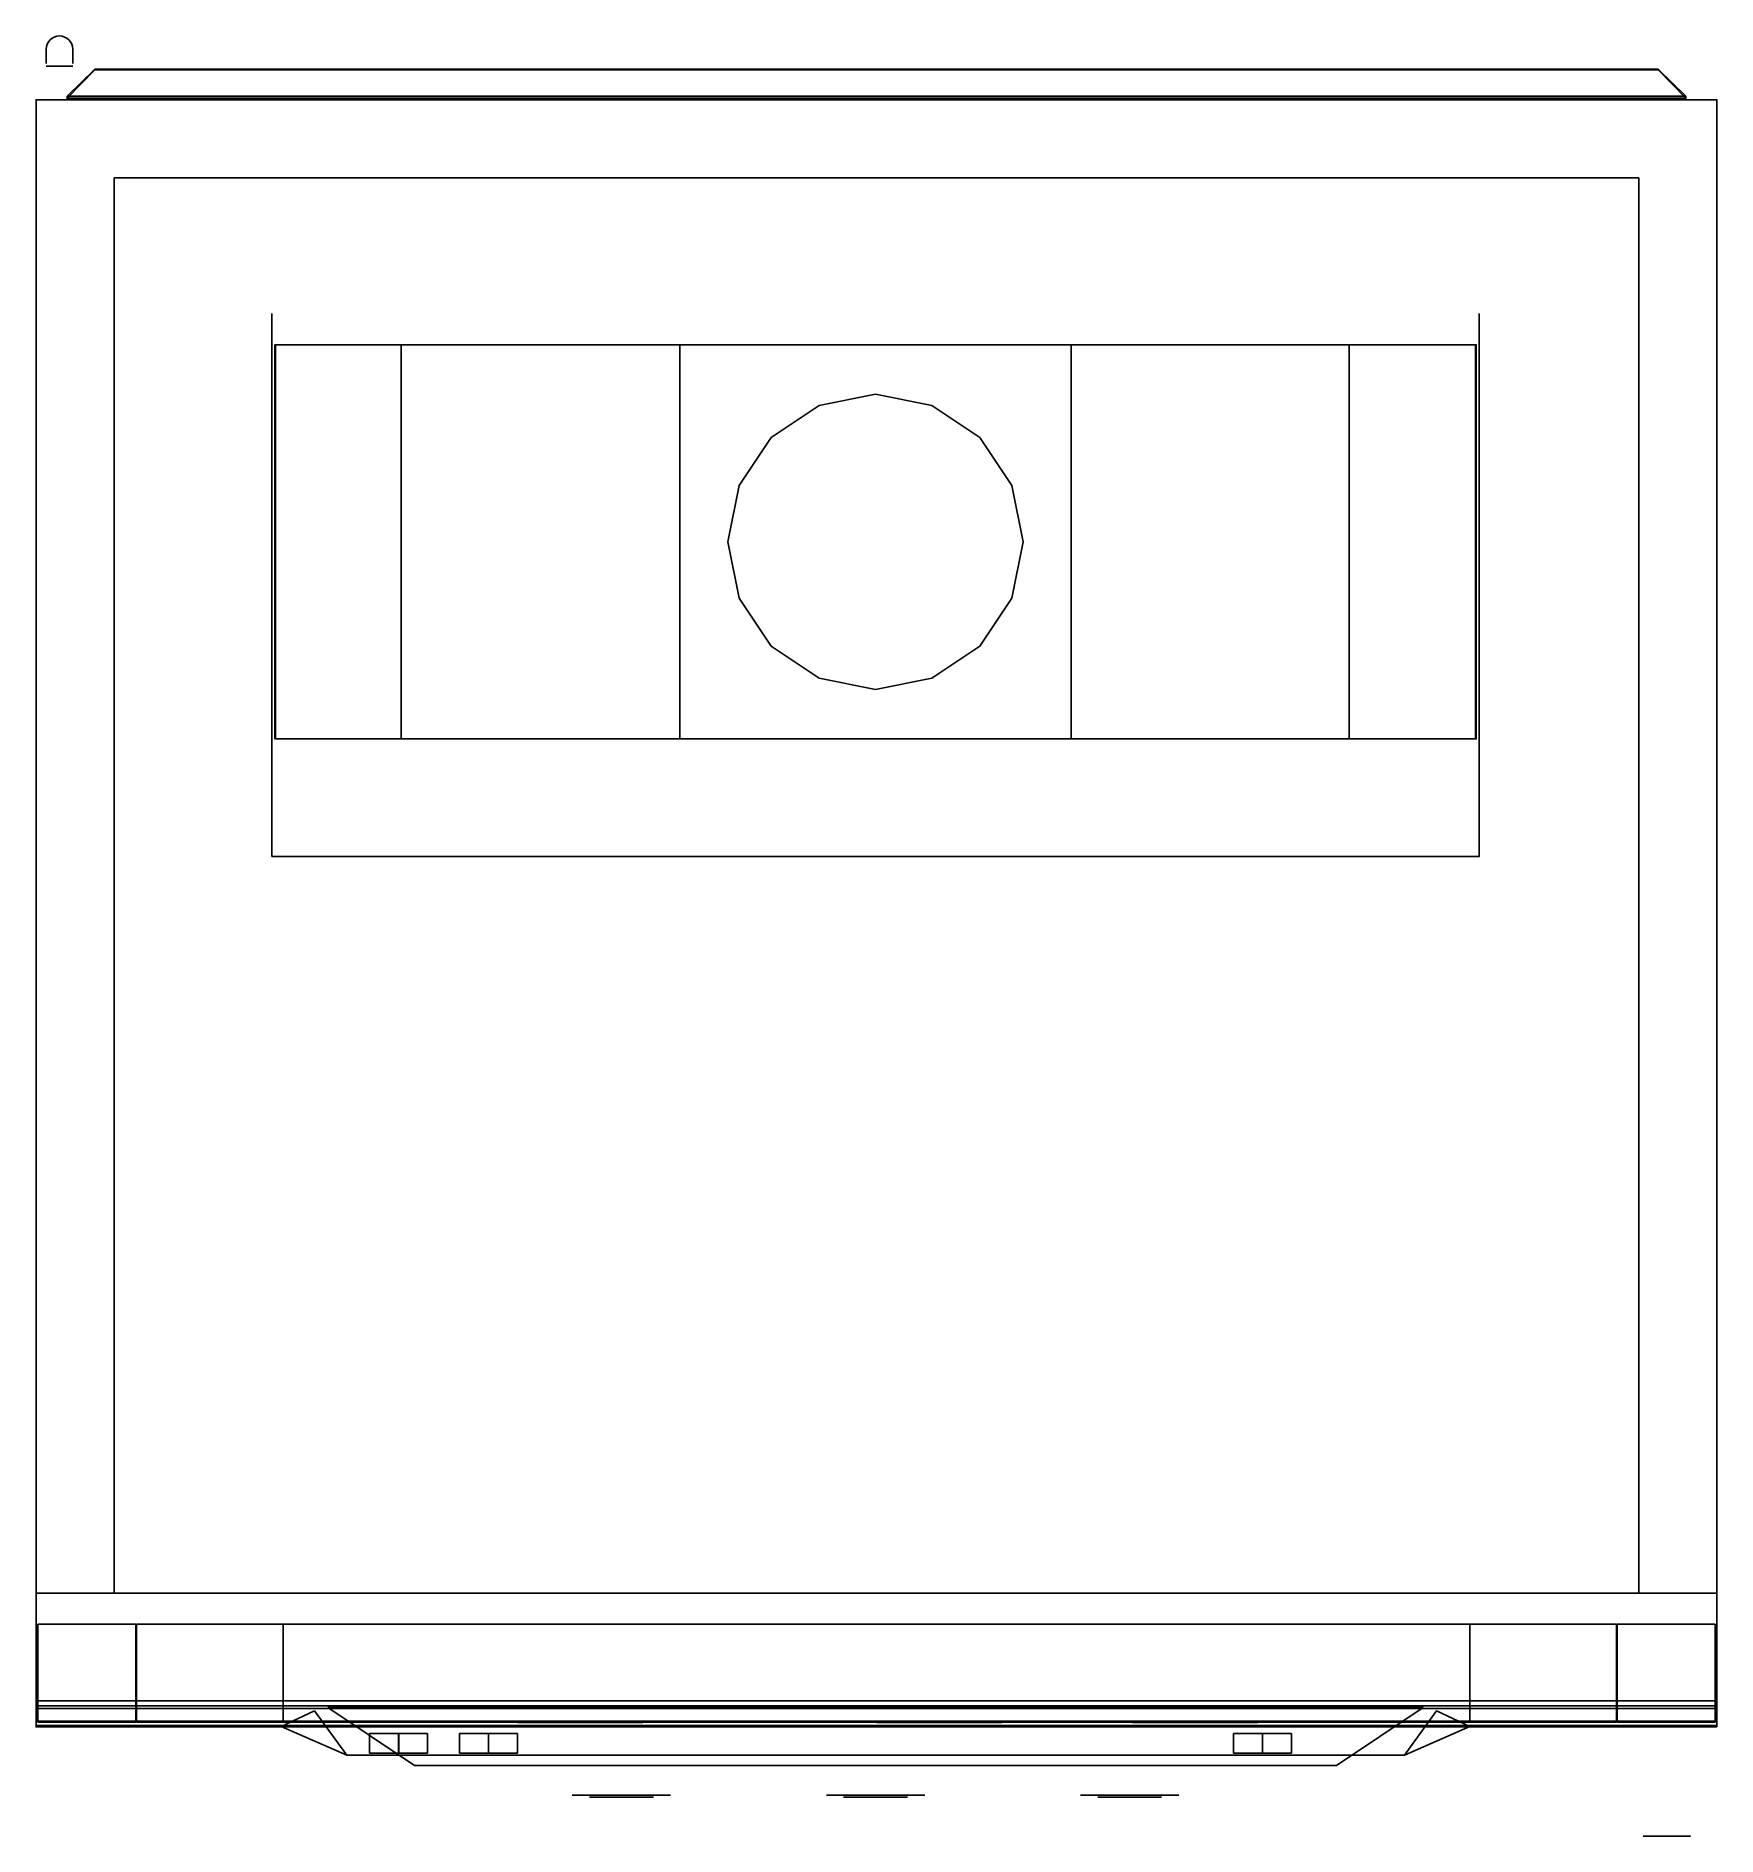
# Model space of a CAD drawing. Header units: millimetres. Extents: x 0 to 860, y -940 to -19.
import ezdxf

# ---------------------------------------------------------------- set-up
doc = ezdxf.new("R2010")
doc.units = ezdxf.units.MM
for name, color, linetype in [('200-EquipBlack-3d', 250, 'Continuous'), ('200-EquipGlass-3D', 140, 'Continuous'), ('200-EquipSteel-3d', 9, 'Continuous'), ('200-EquipWhite-3d', 7, 'Continuous')]:
    doc.layers.add(name, color=color, linetype=linetype)

# ---------------------------------------------------------------- blocks, each defined once
blk = doc.blocks.new('UNOX-XBC-HANDLE')
at = {"layer": '200-EquipWhite-3d'}
blk.add_3dface([(-11.7, -58.3, -163.91), (12.3, -58.3, -163.91), (12.3, -58.3, -5.91), (-11.7, -58.3, -5.91)], dxfattribs=at)

msp = doc.modelspace()

# ---------------------------------------------------------------- linework, layer by layer
for p, q in [((5.2, -26.2), (5.2, -33.53)), ((18.8, -26.2), (18.8, -33.53)), ((5.2, -34.85), (18.8, -34.85))]:
    msp.add_line(p, q)
msp.add_arc((12, -26.2), 6.8, 0, 180)
at = {"layer": '200-EquipBlack-3d'}
for points in [[(860, -871.07, 99.38), (0, -871.07, 99.38), (0, -816.05, 98.9), (860, -816.05, 98.9)], [(860, -816.05, 98.9), (0, -816.05, 98.9), (0, -816.05, 178.9), (860, -816.05, 178.9)], [(860, -816.05, 178.9), (0, -816.05, 178.9), (0, -881.54, 178.33), (860, -881.54, 178.33)], [(149.35, -874.63, 100.03), (193.72, -904.15, 102.25), (665.36, -904.16, 102.23), (709.65, -874.63, 100.03)], [(860, -884.49, 174.93), (0, -884.49, 174.93), (0, -875, 102.86), (860, -875, 102.86)], [(142.5, -876.33, 112.9), (158.97, -899.02, 121.39), (125.5, -884.36, 176.11)], [(700.09, -899.02, 121.38), (733.5, -884.36, 176.11), (716.5, -876.33, 112.9)], [(125.5, -884.36, 176.11), (158.97, -899.02, 121.39), (700.09, -899.02, 121.38), (733.5, -884.36, 176.11)]]:
    msp.add_3dface(points, dxfattribs=at)
for points, invisible_edges in [([(0, -816.05, 178.9), (0, -816.05, 98.9), (0, -871.07, 99.38), (0, -881.54, 178.33)], 4), ([(860, -816.05, 178.9), (860, -816.05, 98.9), (860, -871.07, 99.38), (860, -881.54, 178.33)], 4), ([(860, -872.01, 99.5), (0, -872.01, 99.5), (0, -871.07, 99.38), (860, -871.07, 99.38)], 1), ([(0, -881.54, 178.33), (0, -871.07, 99.38), (0, -872.01, 99.5), (0, -882.38, 178.2)], 5), ([(860, -872.9, 99.84), (0, -872.9, 99.84), (0, -872.01, 99.5), (860, -872.01, 99.5)], 5), ([(0, -882.38, 178.2), (0, -872.01, 99.5), (0, -872.9, 99.84), (0, -883.14, 177.85)], 5), ([(860, -873.69, 100.38), (0, -873.69, 100.38), (0, -872.9, 99.84), (860, -872.9, 99.84)], 4), ([(0, -883.14, 177.85), (0, -872.9, 99.84), (0, -873.69, 100.38), (0, -883.78, 177.29)], 5), ([(860, -874.32, 101.09), (0, -874.32, 101.09), (0, -873.69, 100.38), (860, -873.69, 100.38)], 1), ([(0, -883.78, 177.29), (0, -873.69, 100.38), (0, -874.32, 101.09), (0, -884.24, 176.58)], 5), ([(860, -874.77, 101.94), (0, -874.77, 101.94), (0, -874.32, 101.09), (860, -874.32, 101.09)], 5), ([(0, -884.24, 176.58), (0, -874.32, 101.09), (0, -874.77, 101.94), (0, -884.48, 175.78)], 5), ([(860, -875, 102.86), (0, -875, 102.86), (0, -874.77, 101.94), (860, -874.77, 101.94)], 4), ([(0, -884.48, 175.78), (0, -874.77, 101.94), (0, -875, 102.86), (0, -884.49, 174.93)], 1), ([(860, -881.54, 178.33), (860, -871.07, 99.38), (860, -872.01, 99.5), (860, -882.38, 178.2)], 5), ([(860, -882.38, 178.2), (860, -872.01, 99.5), (860, -872.9, 99.84), (860, -883.14, 177.85)], 5), ([(860, -883.14, 177.85), (860, -872.9, 99.84), (860, -873.69, 100.38), (860, -883.78, 177.29)], 5), ([(860, -883.78, 177.29), (860, -873.69, 100.38), (860, -874.32, 101.09), (860, -884.24, 176.58)], 5), ([(860, -884.24, 176.58), (860, -874.32, 101.09), (860, -874.77, 101.94), (860, -884.48, 175.78)], 5), ([(860, -884.48, 175.78), (860, -874.77, 101.94), (860, -875, 102.86), (860, -884.49, 174.93)], 1), ([(860, -881.54, 178.33), (0, -881.54, 178.33), (0, -882.38, 178.2), (860, -882.38, 178.2)], 4), ([(860, -882.38, 178.2), (0, -882.38, 178.2), (0, -883.14, 177.85), (860, -883.14, 177.85)], 5), ([(860, -883.14, 177.85), (0, -883.14, 177.85), (0, -883.78, 177.29), (860, -883.78, 177.29)], 1), ([(860, -883.78, 177.29), (0, -883.78, 177.29), (0, -884.24, 176.58), (860, -884.24, 176.58)], 4), ([(126.5, -882, 1118.9), (733.5, -882, 1118.9), (808.5, -882, 1222.9), (51.5, -882, 1222.9)], 10), ([(51.5, -882, 1222.9), (126.5, -882, 1118.9), (126.5, -882, 292.9), (51.5, -882, 185.16)], 5), ([(51.5, -882, 185.16), (126.5, -882, 292.9), (733.5, -882, 292.9), (808.5, -882, 185.16)], 5), ([(733.5, -882, 292.9), (808.5, -882, 185.16), (808.5, -882, 1222.9), (733.5, -882, 1118.9)], 5), ([(860, -884.24, 176.58), (0, -884.24, 176.58), (0, -884.48, 175.78), (860, -884.48, 175.78)], 5), ([(860, -884.48, 175.78), (0, -884.48, 175.78), (0, -884.49, 174.93), (860, -884.49, 174.93)], 1), ([(276.26, -919.37, 149.04), (284.41, -920.38, 145.67), (283.17, -920.38, 139.42), (274.35, -919.37, 139.42)], 5), ([(274.35, -919.37, 139.42), (283.17, -920.38, 139.42), (284.41, -920.38, 133.17), (276.26, -919.37, 129.79)], 5), ([(281.72, -919.37, 157.2), (287.95, -920.38, 150.97), (284.41, -920.38, 145.67), (276.26, -919.37, 149.04)], 5), ([(276.26, -919.37, 129.79), (284.41, -920.38, 133.17), (287.95, -920.38, 127.87), (281.72, -919.37, 121.63)], 5), ([(289.87, -919.37, 162.65), (293.25, -920.38, 154.51), (287.95, -920.38, 150.97), (281.72, -919.37, 157.2)], 5), ([(281.72, -919.37, 121.63), (287.95, -920.38, 127.87), (293.25, -920.38, 124.33), (289.87, -919.37, 116.18)], 5), ([(299.5, -919.37, 164.57), (299.5, -920.38, 155.75), (293.25, -920.38, 154.51), (289.87, -919.37, 162.65)], 5), ([(289.87, -919.37, 116.18), (293.25, -920.38, 124.33), (299.5, -920.38, 123.09), (299.5, -919.37, 114.27)], 5), ([(309.13, -919.37, 162.65), (305.75, -920.38, 154.51), (299.5, -920.38, 155.75), (299.5, -919.37, 164.57)], 5), ([(299.5, -919.37, 114.27), (299.5, -920.38, 123.09), (305.75, -920.38, 124.33), (309.13, -919.37, 116.18)], 5), ([(317.28, -919.37, 157.2), (311.05, -920.38, 150.97), (305.75, -920.38, 154.51), (309.13, -919.37, 162.65)], 5), ([(309.13, -919.37, 116.18), (305.75, -920.38, 124.33), (311.05, -920.38, 127.87), (317.28, -919.37, 121.63)], 5), ([(322.74, -919.37, 149.04), (314.59, -920.38, 145.67), (311.05, -920.38, 150.97), (317.28, -919.37, 157.2)], 5), ([(317.28, -919.37, 121.63), (311.05, -920.38, 127.87), (314.59, -920.38, 133.17), (322.74, -919.37, 129.79)], 5), ([(324.65, -919.37, 139.42), (315.83, -920.38, 139.42), (314.59, -920.38, 145.67), (322.74, -919.37, 149.04)], 5), ([(322.74, -919.37, 129.79), (314.59, -920.38, 133.17), (315.83, -920.38, 139.42), (324.65, -919.37, 139.42)], 5), ([(406.26, -919.37, 149.04), (414.41, -920.38, 145.67), (413.17, -920.38, 139.42), (404.35, -919.37, 139.42)], 5), ([(404.35, -919.37, 139.42), (413.17, -920.38, 139.42), (414.41, -920.38, 133.17), (406.26, -919.37, 129.79)], 5), ([(411.72, -919.37, 157.2), (417.95, -920.38, 150.97), (414.41, -920.38, 145.67), (406.26, -919.37, 149.04)], 5), ([(406.26, -919.37, 129.79), (414.41, -920.38, 133.17), (417.95, -920.38, 127.87), (411.72, -919.37, 121.63)], 5), ([(419.87, -919.37, 162.65), (423.25, -920.38, 154.51), (417.95, -920.38, 150.97), (411.72, -919.37, 157.2)], 5), ([(411.72, -919.37, 121.63), (417.95, -920.38, 127.87), (423.25, -920.38, 124.33), (419.87, -919.37, 116.18)], 5), ([(429.5, -919.37, 164.57), (429.5, -920.38, 155.75), (423.25, -920.38, 154.51), (419.87, -919.37, 162.65)], 5), ([(419.87, -919.37, 116.18), (423.25, -920.38, 124.33), (429.5, -920.38, 123.09), (429.5, -919.37, 114.27)], 5), ([(439.13, -919.37, 162.65), (435.75, -920.38, 154.51), (429.5, -920.38, 155.75), (429.5, -919.37, 164.57)], 5), ([(429.5, -919.37, 114.27), (429.5, -920.38, 123.09), (435.75, -920.38, 124.33), (439.13, -919.37, 116.18)], 5), ([(447.28, -919.37, 157.2), (441.05, -920.38, 150.97), (435.75, -920.38, 154.51), (439.13, -919.37, 162.65)], 5), ([(439.13, -919.37, 116.18), (435.75, -920.38, 124.33), (441.05, -920.38, 127.87), (447.28, -919.37, 121.63)], 5), ([(452.74, -919.37, 149.04), (444.59, -920.38, 145.67), (441.05, -920.38, 150.97), (447.28, -919.37, 157.2)], 5), ([(447.28, -919.37, 121.63), (441.05, -920.38, 127.87), (444.59, -920.38, 133.17), (452.74, -919.37, 129.79)], 5), ([(454.65, -919.37, 139.42), (445.83, -920.38, 139.42), (444.59, -920.38, 145.67), (452.74, -919.37, 149.04)], 5), ([(452.74, -919.37, 129.79), (444.59, -920.38, 133.17), (445.83, -920.38, 139.42), (454.65, -919.37, 139.42)], 5), ([(536.26, -919.37, 149.04), (544.41, -920.38, 145.67), (543.17, -920.38, 139.42), (534.35, -919.37, 139.42)], 5), ([(534.35, -919.37, 139.42), (543.17, -920.38, 139.42), (544.41, -920.38, 133.17), (536.26, -919.37, 129.79)], 5), ([(541.72, -919.37, 157.2), (547.95, -920.38, 150.97), (544.41, -920.38, 145.67), (536.26, -919.37, 149.04)], 5), ([(536.26, -919.37, 129.79), (544.41, -920.38, 133.17), (547.95, -920.38, 127.87), (541.72, -919.37, 121.63)], 5), ([(549.87, -919.37, 162.65), (553.25, -920.38, 154.51), (547.95, -920.38, 150.97), (541.72, -919.37, 157.2)], 5), ([(541.72, -919.37, 121.63), (547.95, -920.38, 127.87), (553.25, -920.38, 124.33), (549.87, -919.37, 116.18)], 5), ([(559.5, -919.37, 164.57), (559.5, -920.38, 155.75), (553.25, -920.38, 154.51), (549.87, -919.37, 162.65)], 5), ([(549.87, -919.37, 116.18), (553.25, -920.38, 124.33), (559.5, -920.38, 123.09), (559.5, -919.37, 114.27)], 5), ([(569.13, -919.37, 162.65), (565.75, -920.38, 154.51), (559.5, -920.38, 155.75), (559.5, -919.37, 164.57)], 5), ([(559.5, -919.37, 114.27), (559.5, -920.38, 123.09), (565.75, -920.38, 124.33), (569.13, -919.37, 116.18)], 5), ([(577.28, -919.37, 157.2), (571.05, -920.38, 150.97), (565.75, -920.38, 154.51), (569.13, -919.37, 162.65)], 5), ([(569.13, -919.37, 116.18), (565.75, -920.38, 124.33), (571.05, -920.38, 127.87), (577.28, -919.37, 121.63)], 5), ([(582.74, -919.37, 149.04), (574.59, -920.38, 145.67), (571.05, -920.38, 150.97), (577.28, -919.37, 157.2)], 5), ([(577.28, -919.37, 121.63), (571.05, -920.38, 127.87), (574.59, -920.38, 133.17), (582.74, -919.37, 129.79)], 5), ([(584.65, -919.37, 139.42), (575.83, -920.38, 139.42), (574.59, -920.38, 145.67), (582.74, -919.37, 149.04)], 5), ([(582.74, -919.37, 129.79), (574.59, -920.38, 133.17), (575.83, -920.38, 139.42), (584.65, -919.37, 139.42)], 5)]:
    msp.add_3dface(points, dxfattribs=dict(at, invisible_edges=invisible_edges))
at = {"layer": '200-EquipGlass-3D', "extrusion": (0, -1, 0)}
for p, q in [((246.58, -882.3, 964.05), (310.46, -882.3, 1031.93)), ((249.24, -882.3, 992.33), (281.18, -882.3, 1026.27)), ((274.65, -882.3, 968.41), (306.59, -882.3, 1002.36)), ((430.18, -882.3, 684.55), (494.06, -882.3, 752.43)), ((432.83, -882.3, 712.83), (464.77, -882.3, 746.77)), ((458.25, -882.3, 688.92), (490.19, -882.3, 722.86)), ((561.01, -882.3, 400.96), (624.9, -882.3, 468.84)), ((563.67, -882.3, 429.24), (595.61, -882.3, 463.18)), ((589.08, -882.3, 405.33), (621.03, -882.3, 439.27))]:
    msp.add_line(p, q, dxfattribs=at)
at = {"layer": '200-EquipGlass-3D'}
for points in [[(126.5, -832, 1118.9), (733.5, -832, 1118.9), (733.5, -832, 292.9), (126.5, -832, 292.9)], [(126.5, -882, 1118.9), (733.5, -882, 1118.9), (733.5, -882, 292.9), (126.5, -882, 292.9)]]:
    msp.add_3dface(points, dxfattribs=at)
at = {"layer": '200-EquipSteel-3d'}
for points in [[(15.86, -50.2, 1209.67), (30.1, -36.45, 1205.98), (829.9, -36.45, 1205.98), (844.14, -50.2, 1209.67)], [(30.1, -36.71, 1205.02), (15.86, -51.2, 1208.9), (844.14, -51.2, 1208.9), (829.9, -36.71, 1205.02)], [(30.1, -36.45, 1205.98), (30.1, -36.71, 1205.02), (829.9, -36.71, 1205.02), (829.9, -36.45, 1205.98)], [(0, -816, 101.4), (0, -52, 101.4), (860, -52, 101.4), (860, -816, 101.4)], [(0, -816, 1224.4), (860, -816, 1224.4), (860, -52, 1224.4), (0, -52, 1224.4)], [(0, -52, 101.4), (0, -52, 1224.4), (860, -52, 1224.4), (860, -52, 101.4)], [(0, -816, 101.4), (0, -816, 1224.4), (0, -52, 1224.4), (0, -52, 101.4)], [(15.86, -52, 1224.4), (15.86, -50.2, 1224.4), (844.14, -50.2, 1224.4), (844.14, -52, 1224.4)], [(15.86, -50.2, 1224.4), (15.86, -50.2, 1209.67), (844.14, -50.2, 1209.67), (844.14, -50.2, 1224.4)], [(15.86, -51.2, 1223.4), (15.86, -52, 1223.4), (844.14, -52, 1223.4), (844.14, -51.2, 1223.4)], [(15.86, -51.2, 1208.9), (15.86, -51.2, 1223.4), (844.14, -51.2, 1223.4), (844.14, -51.2, 1208.9)], [(15.86, -52, 1223.4), (15.86, -52, 1224.4), (844.14, -52, 1224.4), (844.14, -52, 1223.4)], [(860, -816, 101.4), (860, -52, 101.4), (860, -52, 1224.4), (860, -816, 1224.4)], [(40, -816, 141.4), (40, -92, 141.4), (820, -92, 141.4), (820, -816, 141.4)], [(40, -816, 1184.4), (820, -816, 1184.4), (820, -92, 1184.4), (40, -92, 1184.4)], [(40, -92, 141.4), (40, -92, 1184.4), (820, -92, 1184.4), (820, -92, 141.4)], [(40, -816, 141.4), (40, -816, 1184.4), (40, -92, 1184.4), (40, -92, 141.4)], [(820, -816, 141.4), (820, -92, 141.4), (820, -92, 1184.4), (820, -816, 1184.4)], [(122.2, -177.38, 1226.15), (122.2, -378.98, 1226.15), (122.2, -378.98, 1311.33), (122.2, -177.38, 1311.33)], [(122.2, -177.38, 1311.33), (122.2, -378.98, 1311.33), (122.52, -378.98, 1312.02), (122.52, -177.38, 1312.02)], [(122.52, -177.38, 1312.02), (122.52, -378.98, 1312.02), (186.88, -378.98, 1365.65), (186.88, -177.38, 1365.65)], [(186.88, -177.38, 1365.65), (186.88, -378.98, 1365.65), (329.36, -378.98, 1415.7), (329.36, -177.38, 1415.7)], [(329.36, -177.38, 1415.7), (329.36, -378.98, 1415.7), (529.64, -378.98, 1415.7), (529.64, -177.38, 1415.7)], [(529.64, -177.38, 1415.7), (529.64, -378.98, 1415.7), (671.85, -378.98, 1365.8), (671.85, -177.38, 1365.8)], [(671.85, -177.38, 1365.8), (671.85, -378.98, 1365.8), (736.48, -378.98, 1312.02), (736.48, -177.38, 1312.02)], [(736.48, -177.38, 1312.02), (736.48, -378.98, 1312.02), (736.8, -378.98, 1311.33), (736.8, -177.38, 1311.33)], [(736.8, -177.38, 1311.33), (736.8, -378.98, 1311.33), (736.8, -378.98, 1226.15), (736.8, -177.38, 1226.15)], [(120.7, -439.25, 1224.4), (120.7, -439.25, 1456.2), (738.3, -439.25, 1456.2), (738.3, -439.25, 1224.4)], [(51.5, -882, 185.16), (51.5, -832, 185.16), (808.5, -832, 185.16), (808.5, -882, 185.16)], [(51.5, -882, 1222.9), (808.5, -882, 1222.9), (808.5, -832, 1222.9), (51.5, -832, 1222.9)], [(51.5, -882, 185.16), (51.5, -882, 1222.9), (51.5, -832, 1222.9), (51.5, -832, 185.16)], [(733.5, -832, 1118.9), (733.5, -882, 1118.9), (126.5, -882, 1118.9), (126.5, -832, 1118.9)], [(126.5, -882, 1118.9), (126.5, -832, 1118.9), (126.5, -832, 292.9), (126.5, -882, 292.9)], [(126.5, -832, 292.9), (126.5, -882, 292.9), (733.5, -882, 292.9), (733.5, -832, 292.9)], [(733.5, -882, 292.9), (733.5, -832, 292.9), (733.5, -832, 1118.9), (733.5, -882, 1118.9)], [(808.5, -882, 185.16), (808.5, -832, 185.16), (808.5, -832, 1222.9), (808.5, -882, 1222.9)]]:
    msp.add_3dface(points, dxfattribs=at)
for points, invisible_edges in [([(15.86, -51.2, 1208.9), (30.1, -36.71, 1205.02), (30.1, -36.45, 1205.98), (15.86, -50.2, 1209.67)], 8), ([(844.14, -51.2, 1208.9), (829.9, -36.71, 1205.02), (829.9, -36.45, 1205.98), (844.14, -50.2, 1209.67)], 8), ([(15.86, -51.2, 1208.9), (15.86, -50.2, 1209.67), (15.86, -50.2, 1224.4), (15.86, -51.2, 1223.4)], 5), ([(15.86, -50.2, 1224.4), (15.86, -51.2, 1223.4), (15.86, -52, 1223.4), (15.86, -52, 1224.4)], 1), ([(844.14, -51.2, 1208.9), (844.14, -50.2, 1209.67), (844.14, -50.2, 1224.4), (844.14, -51.2, 1223.4)], 5), ([(844.14, -50.2, 1224.4), (844.14, -51.2, 1223.4), (844.14, -52, 1223.4), (844.14, -52, 1224.4)], 1), ([(120.7, -161.45, 1324.2), (120.7, -161.45, 1224.4), (120.7, -207.75, 1224.4), (120.7, -162.78, 1337.35)], 4), ([(120.7, -162.78, 1337.35), (120.7, -207.75, 1224.4), (120.7, -254.05, 1224.4), (120.7, -165.7, 1350.24)], 5), ([(120.7, -165.7, 1350.24), (120.7, -254.05, 1224.4), (120.7, -300.35, 1224.4), (120.7, -170.14, 1362.69)], 5), ([(738.3, -161.45, 1324.2), (738.3, -161.45, 1224.4), (738.3, -207.75, 1224.4), (738.3, -162.78, 1337.35)], 4), ([(738.3, -162.78, 1337.35), (738.3, -207.75, 1224.4), (738.3, -254.05, 1224.4), (738.3, -165.7, 1350.24)], 5), ([(738.3, -165.7, 1350.24), (738.3, -254.05, 1224.4), (738.3, -300.35, 1224.4), (738.3, -170.14, 1362.69)], 5), ([(120.7, -170.14, 1362.69), (120.7, -300.35, 1224.4), (120.7, -346.65, 1224.4), (120.7, -176.06, 1374.51)], 5), ([(738.3, -170.14, 1362.69), (738.3, -300.35, 1224.4), (738.3, -346.65, 1224.4), (738.3, -176.06, 1374.51)], 5), ([(120.7, -176.06, 1374.51), (120.7, -346.65, 1224.4), (120.7, -392.95, 1224.4), (120.7, -183.36, 1385.53)], 5), ([(120.7, -183.36, 1385.53), (120.7, -392.95, 1224.4), (120.7, -439.25, 1224.4), (120.7, -191.94, 1395.58)], 5), ([(122.2, -177.38, 1226.15), (122.2, -177.38, 1311.33), (736.8, -177.38, 1311.33), (736.8, -177.38, 1226.15)], 2), ([(736.8, -177.38, 1311.33), (736.48, -177.38, 1312.02), (122.52, -177.38, 1312.02), (122.2, -177.38, 1311.33)], 10), ([(122.52, -177.38, 1312.02), (186.88, -177.38, 1365.65), (671.85, -177.38, 1365.8), (736.48, -177.38, 1312.02)], 10), ([(671.85, -177.38, 1365.8), (529.64, -177.38, 1415.7), (329.36, -177.38, 1415.7), (186.88, -177.38, 1365.65)], 8), ([(738.3, -176.06, 1374.51), (738.3, -346.65, 1224.4), (738.3, -392.95, 1224.4), (738.3, -183.36, 1385.53)], 5), ([(738.3, -183.36, 1385.53), (738.3, -392.95, 1224.4), (738.3, -439.25, 1224.4), (738.3, -191.94, 1395.58)], 5), ([(120.7, -191.94, 1395.58), (120.7, -439.25, 1224.4), (120.7, -201.14, 1405.08)], 3), ([(738.3, -191.94, 1395.58), (738.3, -439.25, 1224.4), (738.3, -201.14, 1405.08)], 3), ([(120.7, -201.14, 1405.08), (120.7, -439.25, 1224.4), (120.7, -210.81, 1414.1)], 3), ([(738.3, -201.14, 1405.08), (738.3, -439.25, 1224.4), (738.3, -210.81, 1414.1)], 3), ([(120.7, -210.81, 1414.1), (120.7, -439.25, 1224.4), (120.7, -220.94, 1422.61)], 3), ([(400.61, -208.43, 1415.7), (400.61, -208.43, 1464.3), (376.11, -224.8, 1464.3), (376.11, -224.8, 1415.7)], 5), ([(429.5, -202.68, 1415.7), (429.5, -202.68, 1464.3), (400.61, -208.43, 1464.3), (400.61, -208.43, 1415.7)], 4), ([(458.39, -208.43, 1415.7), (458.39, -208.43, 1464.3), (429.5, -202.68, 1464.3), (429.5, -202.68, 1415.7)], 1), ([(482.89, -224.8, 1415.7), (482.89, -224.8, 1464.3), (458.39, -208.43, 1464.3), (458.39, -208.43, 1415.7)], 5), ([(738.3, -210.81, 1414.1), (738.3, -439.25, 1224.4), (738.3, -220.94, 1422.61)], 3), ([(120.7, -220.94, 1422.61), (120.7, -439.25, 1224.4), (120.7, -231.48, 1430.59)], 3), ([(738.3, -220.94, 1422.61), (738.3, -439.25, 1224.4), (738.3, -231.48, 1430.59)], 3), ([(376.11, -224.8, 1415.7), (376.11, -224.8, 1464.3), (359.75, -249.29, 1464.3), (359.75, -249.29, 1415.7)], 5), ([(499.25, -249.29, 1415.7), (499.25, -249.29, 1464.3), (482.89, -224.8, 1464.3), (482.89, -224.8, 1415.7)], 5), ([(120.7, -231.48, 1430.59), (120.7, -439.25, 1224.4), (120.7, -242.42, 1438.03)], 3), ([(738.3, -231.48, 1430.59), (738.3, -439.25, 1224.4), (738.3, -242.42, 1438.03)], 3), ([(120.7, -242.42, 1438.03), (120.7, -439.25, 1224.4), (120.7, -253.72, 1444.9)], 3), ([(738.3, -242.42, 1438.03), (738.3, -439.25, 1224.4), (738.3, -253.72, 1444.9)], 3), ([(120.7, -253.72, 1444.9), (120.7, -439.25, 1224.4), (120.7, -256.84, 1446.67)], 3), ([(120.7, -256.84, 1446.67), (120.7, -439.25, 1224.4), (120.7, -260.03, 1448.29)], 3), ([(359.75, -249.29, 1415.7), (359.75, -249.29, 1464.3), (354, -278.18, 1464.3), (354, -278.18, 1415.7)], 1), ([(505, -278.18, 1415.7), (505, -278.18, 1464.3), (499.25, -249.29, 1464.3), (499.25, -249.29, 1415.7)], 4), ([(738.3, -253.72, 1444.9), (738.3, -439.25, 1224.4), (738.3, -256.84, 1446.67)], 3), ([(738.3, -256.84, 1446.67), (738.3, -439.25, 1224.4), (738.3, -260.03, 1448.29)], 3), ([(120.7, -260.03, 1448.29), (120.7, -439.25, 1224.4), (120.7, -263.3, 1449.77)], 3), ([(120.7, -263.3, 1449.77), (120.7, -439.25, 1224.4), (120.7, -266.63, 1451.11)], 3), ([(120.7, -266.63, 1451.11), (120.7, -439.25, 1224.4), (120.7, -270.01, 1452.29)], 3), ([(738.3, -260.03, 1448.29), (738.3, -439.25, 1224.4), (738.3, -263.3, 1449.77)], 3), ([(738.3, -263.3, 1449.77), (738.3, -439.25, 1224.4), (738.3, -266.63, 1451.11)], 3), ([(738.3, -266.63, 1451.11), (738.3, -439.25, 1224.4), (738.3, -270.01, 1452.29)], 3), ([(120.7, -270.01, 1452.29), (120.7, -439.25, 1224.4), (120.7, -273.45, 1453.32)], 3), ([(120.7, -276.93, 1454.2), (120.7, -439.25, 1263.03), (120.7, -439.25, 1224.4), (120.7, -273.45, 1453.32)], 5), ([(738.3, -270.01, 1452.29), (738.3, -439.25, 1224.4), (738.3, -273.45, 1453.32)], 3), ([(738.3, -276.93, 1454.2), (738.3, -439.25, 1263.03), (738.3, -439.25, 1224.4), (738.3, -273.45, 1453.32)], 5), ([(120.7, -280.44, 1454.92), (120.7, -439.25, 1301.67), (120.7, -439.25, 1263.03), (120.7, -276.93, 1454.2)], 5), ([(120.7, -283.98, 1455.48), (120.7, -439.25, 1340.3), (120.7, -439.25, 1301.67), (120.7, -280.44, 1454.92)], 5), ([(120.7, -287.55, 1455.88), (120.7, -439.25, 1378.93), (120.7, -439.25, 1340.3), (120.7, -283.98, 1455.48)], 5), ([(354, -278.18, 1415.7), (354, -278.18, 1464.3), (359.75, -307.08, 1464.3), (359.75, -307.08, 1415.7)], 4), ([(499.25, -307.08, 1415.7), (499.25, -307.08, 1464.3), (505, -278.18, 1464.3), (505, -278.18, 1415.7)], 1), ([(738.3, -280.44, 1454.92), (738.3, -439.25, 1301.67), (738.3, -439.25, 1263.03), (738.3, -276.93, 1454.2)], 5), ([(738.3, -283.98, 1455.48), (738.3, -439.25, 1340.3), (738.3, -439.25, 1301.67), (738.3, -280.44, 1454.92)], 5), ([(738.3, -287.55, 1455.88), (738.3, -439.25, 1378.93), (738.3, -439.25, 1340.3), (738.3, -283.98, 1455.48)], 5), ([(120.7, -291.13, 1456.12), (120.7, -439.25, 1417.57), (120.7, -439.25, 1378.93), (120.7, -287.55, 1455.88)], 5), ([(120.7, -294.71, 1456.2), (120.7, -439.25, 1456.2), (120.7, -439.25, 1417.57), (120.7, -291.13, 1456.12)], 4), ([(738.3, -291.13, 1456.12), (738.3, -439.25, 1417.57), (738.3, -439.25, 1378.93), (738.3, -287.55, 1455.88)], 5), ([(738.3, -294.71, 1456.2), (738.3, -439.25, 1456.2), (738.3, -439.25, 1417.57), (738.3, -291.13, 1456.12)], 4), ([(359.75, -307.08, 1415.7), (359.75, -307.08, 1464.3), (376.11, -331.57, 1464.3), (376.11, -331.57, 1415.7)], 5), ([(482.89, -331.57, 1415.7), (482.89, -331.57, 1464.3), (499.25, -307.08, 1464.3), (499.25, -307.08, 1415.7)], 5), ([(376.11, -331.57, 1415.7), (376.11, -331.57, 1464.3), (400.61, -347.94, 1464.3), (400.61, -347.94, 1415.7)], 5), ([(458.39, -347.94, 1415.7), (458.39, -347.94, 1464.3), (482.89, -331.57, 1464.3), (482.89, -331.57, 1415.7)], 5), ([(400.61, -347.94, 1415.7), (400.61, -347.94, 1464.3), (429.5, -353.68, 1464.3), (429.5, -353.68, 1415.7)], 1), ([(429.5, -353.68, 1415.7), (429.5, -353.68, 1464.3), (458.39, -347.94, 1464.3), (458.39, -347.94, 1415.7)], 4), ([(122.2, -378.98, 1226.15), (122.2, -378.98, 1311.33), (736.8, -378.98, 1311.33), (736.8, -378.98, 1226.15)], 2), ([(736.8, -378.98, 1311.33), (736.48, -378.98, 1312.02), (122.52, -378.98, 1312.02), (122.2, -378.98, 1311.33)], 10), ([(122.52, -378.98, 1312.02), (186.88, -378.98, 1365.65), (671.85, -378.98, 1365.8), (736.48, -378.98, 1312.02)], 10), ([(671.85, -378.98, 1365.8), (529.64, -378.98, 1415.7), (329.36, -378.98, 1415.7), (186.88, -378.98, 1365.65)], 8), ([(0, -816, 1224.4), (40, -816, 1184.4), (820, -816, 1184.4), (860, -816, 1224.4)], 5), ([(860, -816, 101.4), (820, -816, 198.66), (40, -816, 198.66), (0, -816, 101.4)], 5), ([(40, -816, 198.66), (0, -816, 101.4), (0, -816, 1224.4), (40, -816, 1184.4)], 5), ([(820, -816, 1184.4), (860, -816, 1224.4), (860, -816, 101.4), (820, -816, 198.66)], 5), ([(126.5, -832, 1118.9), (733.5, -832, 1118.9), (808.5, -832, 1222.9), (51.5, -832, 1222.9)], 10), ([(51.5, -832, 1222.9), (126.5, -832, 1118.9), (126.5, -832, 292.9), (51.5, -832, 185.16)], 5), ([(51.5, -832, 185.16), (126.5, -832, 292.9), (733.5, -832, 292.9), (808.5, -832, 185.16)], 5), ([(733.5, -832, 292.9), (808.5, -832, 185.16), (808.5, -832, 1222.9), (733.5, -832, 1118.9)], 5), ([(170.67, -887.93, 139.29), (170.67, -897.93, 139.29), (171.99, -897.93, 134.18), (171.99, -887.93, 134.18)], 4), ([(172.03, -887.93, 144.39), (172.03, -897.93, 144.39), (170.67, -897.93, 139.29), (170.67, -887.93, 139.29)], 1), ([(171.99, -887.93, 134.18), (171.99, -897.93, 134.18), (175.47, -897.93, 130.19), (175.47, -887.93, 130.19)], 5), ([(175.55, -887.93, 148.35), (175.55, -897.93, 148.35), (172.03, -897.93, 144.39), (172.03, -887.93, 144.39)], 5), ([(175.47, -887.93, 130.19), (175.47, -897.93, 130.19), (180.19, -897.93, 127.76), (180.19, -887.93, 127.76)], 5), ([(180.3, -887.93, 150.73), (180.3, -897.93, 150.73), (175.55, -897.93, 148.35), (175.55, -887.93, 148.35)], 5), ([(180.19, -887.93, 127.76), (180.19, -897.93, 127.76), (185.45, -897.93, 126.94), (185.45, -887.93, 126.94)], 1), ([(185.55, -887.93, 151.51), (185.55, -897.93, 151.51), (180.3, -897.93, 150.73), (180.3, -887.93, 150.73)], 4), ([(185.45, -887.93, 126.94), (185.45, -897.93, 126.94), (190.7, -897.93, 127.71), (190.7, -887.93, 127.71)], 4), ([(190.81, -887.93, 150.69), (190.81, -897.93, 150.69), (185.55, -897.93, 151.51), (185.55, -887.93, 151.51)], 1), ([(190.7, -887.93, 127.71), (190.7, -897.93, 127.71), (195.45, -897.93, 130.1), (195.45, -887.93, 130.1)], 5), ([(195.53, -887.93, 148.26), (195.53, -897.93, 148.26), (190.81, -897.93, 150.69), (190.81, -887.93, 150.69)], 5), ([(195.45, -887.93, 130.1), (195.45, -897.93, 130.1), (198.97, -897.93, 134.06), (198.97, -887.93, 134.06)], 5), ([(199.01, -887.93, 144.27), (199.01, -897.93, 144.27), (195.53, -897.93, 148.26), (195.53, -887.93, 148.26)], 5), ([(198.97, -887.93, 134.06), (198.97, -897.93, 134.06), (200.33, -897.93, 139.16), (200.33, -887.93, 139.16)], 1), ([(200.33, -887.93, 139.16), (200.33, -897.93, 139.16), (199.01, -897.93, 144.27), (199.01, -887.93, 144.27)], 4), ([(216.66, -887.93, 139.33), (216.66, -897.93, 139.33), (217.98, -897.93, 134.22), (217.98, -887.93, 134.22)], 4), ([(218.02, -887.93, 144.43), (218.02, -897.93, 144.43), (216.66, -897.93, 139.33), (216.66, -887.93, 139.33)], 1), ([(217.98, -887.93, 134.22), (217.98, -897.93, 134.22), (221.46, -897.93, 130.23), (221.46, -887.93, 130.23)], 5), ([(221.54, -887.93, 148.39), (221.54, -897.93, 148.39), (218.02, -897.93, 144.43), (218.02, -887.93, 144.43)], 5), ([(221.46, -887.93, 130.23), (221.46, -897.93, 130.23), (226.18, -897.93, 127.8), (226.18, -887.93, 127.8)], 5), ([(226.29, -887.93, 150.78), (226.29, -897.93, 150.78), (221.54, -897.93, 148.39), (221.54, -887.93, 148.39)], 5), ([(226.18, -887.93, 127.8), (226.18, -897.93, 127.8), (231.44, -897.93, 126.98), (231.44, -887.93, 126.98)], 1), ([(231.54, -887.93, 151.55), (231.54, -897.93, 151.55), (226.29, -897.93, 150.78), (226.29, -887.93, 150.78)], 4), ([(231.44, -887.93, 126.98), (231.44, -897.93, 126.98), (236.69, -897.93, 127.76), (236.69, -887.93, 127.76)], 4), ([(236.8, -887.93, 150.73), (236.8, -897.93, 150.73), (231.54, -897.93, 151.55), (231.54, -887.93, 151.55)], 1), ([(236.69, -887.93, 127.76), (236.69, -897.93, 127.76), (241.44, -897.93, 130.14), (241.44, -887.93, 130.14)], 5), ([(241.52, -887.93, 148.3), (241.52, -897.93, 148.3), (236.8, -897.93, 150.73), (236.8, -887.93, 150.73)], 5), ([(241.44, -887.93, 130.14), (241.44, -897.93, 130.14), (244.96, -897.93, 134.1), (244.96, -887.93, 134.1)], 5), ([(245, -887.93, 144.31), (245, -897.93, 144.31), (241.52, -897.93, 148.3), (241.52, -887.93, 148.3)], 5), ([(244.96, -887.93, 134.1), (244.96, -897.93, 134.1), (246.32, -897.93, 139.2), (246.32, -887.93, 139.2)], 1), ([(246.32, -887.93, 139.2), (246.32, -897.93, 139.2), (245, -897.93, 144.31), (245, -887.93, 144.31)], 4), ([(612.67, -887.93, 139.26), (612.67, -897.93, 139.26), (613.98, -897.93, 134.15), (613.98, -887.93, 134.15)], 4), ([(614.03, -887.93, 144.36), (614.03, -897.93, 144.36), (612.67, -897.93, 139.26), (612.67, -887.93, 139.26)], 1), ([(613.98, -887.93, 134.15), (613.98, -897.93, 134.15), (617.47, -897.93, 130.16), (617.47, -887.93, 130.16)], 5), ([(617.55, -887.93, 148.32), (617.55, -897.93, 148.32), (614.03, -897.93, 144.36), (614.03, -887.93, 144.36)], 5), ([(617.47, -887.93, 130.16), (617.47, -897.93, 130.16), (622.19, -897.93, 127.73), (622.19, -887.93, 127.73)], 5), ([(622.29, -887.93, 150.7), (622.29, -897.93, 150.7), (617.55, -897.93, 148.32), (617.55, -887.93, 148.32)], 5), ([(622.19, -887.93, 127.73), (622.19, -897.93, 127.73), (627.44, -897.93, 126.91), (627.44, -887.93, 126.91)], 1), ([(627.55, -887.93, 151.48), (627.55, -897.93, 151.48), (622.29, -897.93, 150.7), (622.29, -887.93, 150.7)], 4), ([(627.44, -887.93, 126.91), (627.44, -897.93, 126.91), (632.7, -897.93, 127.68), (632.7, -887.93, 127.68)], 4), ([(632.8, -887.93, 150.66), (632.8, -897.93, 150.66), (627.55, -897.93, 151.48), (627.55, -887.93, 151.48)], 1), ([(632.7, -887.93, 127.68), (632.7, -897.93, 127.68), (637.44, -897.93, 130.07), (637.44, -887.93, 130.07)], 5), ([(637.52, -887.93, 148.23), (637.52, -897.93, 148.23), (632.8, -897.93, 150.66), (632.8, -887.93, 150.66)], 5), ([(637.44, -887.93, 130.07), (637.44, -897.93, 130.07), (640.96, -897.93, 134.03), (640.96, -887.93, 134.03)], 5), ([(641.01, -887.93, 144.24), (641.01, -897.93, 144.24), (637.52, -897.93, 148.23), (637.52, -887.93, 148.23)], 5), ([(640.96, -887.93, 134.03), (640.96, -897.93, 134.03), (642.33, -897.93, 139.13), (642.33, -887.93, 139.13)], 1), ([(642.33, -887.93, 139.13), (642.33, -897.93, 139.13), (641.01, -897.93, 144.24), (641.01, -887.93, 144.24)], 4), ([(170.67, -897.93, 139.29), (185.5, -897.93, 139.22), (171.99, -897.93, 134.18)], 15), ([(172.03, -897.93, 144.39), (185.5, -897.93, 139.22), (170.67, -897.93, 139.29)], 15), ([(171.99, -897.93, 134.18), (185.5, -897.93, 139.22), (175.47, -897.93, 130.19)], 15), ([(175.55, -897.93, 148.35), (185.5, -897.93, 139.22), (172.03, -897.93, 144.39)], 15), ([(175.47, -897.93, 130.19), (185.5, -897.93, 139.22), (180.19, -897.93, 127.76)], 15), ([(180.3, -897.93, 150.73), (185.5, -897.93, 139.22), (175.55, -897.93, 148.35)], 15), ([(180.19, -897.93, 127.76), (185.5, -897.93, 139.22), (185.45, -897.93, 126.94)], 15), ([(185.55, -897.93, 151.51), (185.5, -897.93, 139.22), (180.3, -897.93, 150.73)], 15), ([(185.45, -897.93, 126.94), (185.5, -897.93, 139.22), (190.7, -897.93, 127.71)], 15), ([(190.7, -897.93, 127.71), (185.5, -897.93, 139.22), (195.45, -897.93, 130.1)], 15), ([(195.45, -897.93, 130.1), (185.5, -897.93, 139.22), (198.97, -897.93, 134.06)], 15), ([(198.97, -897.93, 134.06), (185.5, -897.93, 139.22), (200.33, -897.93, 139.16)], 15), ([(200.33, -897.93, 139.16), (185.5, -897.93, 139.22), (199.01, -897.93, 144.27)], 15), ([(199.01, -897.93, 144.27), (185.5, -897.93, 139.22), (195.53, -897.93, 148.26)], 15), ([(195.53, -897.93, 148.26), (185.5, -897.93, 139.22), (190.81, -897.93, 150.69)], 15), ([(190.81, -897.93, 150.69), (185.5, -897.93, 139.22), (185.55, -897.93, 151.51)], 15), ([(216.66, -897.93, 139.33), (231.49, -897.93, 139.27), (217.98, -897.93, 134.22)], 15), ([(218.02, -897.93, 144.43), (231.49, -897.93, 139.27), (216.66, -897.93, 139.33)], 15), ([(217.98, -897.93, 134.22), (231.49, -897.93, 139.27), (221.46, -897.93, 130.23)], 15), ([(221.54, -897.93, 148.39), (231.49, -897.93, 139.27), (218.02, -897.93, 144.43)], 15), ([(221.46, -897.93, 130.23), (231.49, -897.93, 139.27), (226.18, -897.93, 127.8)], 15), ([(226.29, -897.93, 150.78), (231.49, -897.93, 139.27), (221.54, -897.93, 148.39)], 15), ([(226.18, -897.93, 127.8), (231.49, -897.93, 139.27), (231.44, -897.93, 126.98)], 15), ([(231.54, -897.93, 151.55), (231.49, -897.93, 139.27), (226.29, -897.93, 150.78)], 15), ([(231.44, -897.93, 126.98), (231.49, -897.93, 139.27), (236.69, -897.93, 127.76)], 15), ([(236.69, -897.93, 127.76), (231.49, -897.93, 139.27), (241.44, -897.93, 130.14)], 15), ([(241.44, -897.93, 130.14), (231.49, -897.93, 139.27), (244.96, -897.93, 134.1)], 7), ([(244.96, -897.93, 134.1), (231.49, -897.93, 139.27), (246.32, -897.93, 139.2)], 15), ([(246.32, -897.93, 139.2), (231.49, -897.93, 139.27), (245, -897.93, 144.31)], 15), ([(245, -897.93, 144.31), (231.49, -897.93, 139.27), (241.52, -897.93, 148.3)], 15), ([(241.52, -897.93, 148.3), (231.49, -897.93, 139.27), (236.8, -897.93, 150.73)], 15), ([(236.8, -897.93, 150.73), (231.49, -897.93, 139.27), (231.54, -897.93, 151.55)], 15), ([(612.67, -897.93, 139.26), (627.5, -897.93, 139.19), (613.98, -897.93, 134.15)], 15), ([(614.03, -897.93, 144.36), (627.5, -897.93, 139.19), (612.67, -897.93, 139.26)], 15), ([(613.98, -897.93, 134.15), (627.5, -897.93, 139.19), (617.47, -897.93, 130.16)], 15), ([(617.55, -897.93, 148.32), (627.5, -897.93, 139.19), (614.03, -897.93, 144.36)], 15), ([(617.47, -897.93, 130.16), (627.5, -897.93, 139.19), (622.19, -897.93, 127.73)], 15), ([(622.29, -897.93, 150.7), (627.5, -897.93, 139.19), (617.55, -897.93, 148.32)], 15), ([(622.19, -897.93, 127.73), (627.5, -897.93, 139.19), (627.44, -897.93, 126.91)], 15), ([(627.55, -897.93, 151.48), (627.5, -897.93, 139.19), (622.29, -897.93, 150.7)], 15), ([(627.44, -897.93, 126.91), (627.5, -897.93, 139.19), (632.7, -897.93, 127.68)], 15), ([(632.7, -897.93, 127.68), (627.5, -897.93, 139.19), (637.44, -897.93, 130.07)], 15), ([(637.44, -897.93, 130.07), (627.5, -897.93, 139.19), (640.96, -897.93, 134.03)], 15), ([(640.96, -897.93, 134.03), (627.5, -897.93, 139.19), (642.33, -897.93, 139.13)], 15), ([(642.33, -897.93, 139.13), (627.5, -897.93, 139.19), (641.01, -897.93, 144.24)], 15), ([(641.01, -897.93, 144.24), (627.5, -897.93, 139.19), (637.52, -897.93, 148.23)], 15), ([(637.52, -897.93, 148.23), (627.5, -897.93, 139.19), (632.8, -897.93, 150.66)], 15), ([(632.8, -897.93, 150.66), (627.5, -897.93, 139.19), (627.55, -897.93, 151.48)], 15)]:
    msp.add_3dface(points, dxfattribs=dict(at, invisible_edges=invisible_edges))
at = {"layer": '200-EquipWhite-3d', "invisible_edges": 15}
for points in [[(284.41, -920.38, 145.67), (299.5, -920.38, 139.42), (283.17, -920.38, 139.42)], [(283.17, -920.38, 139.42), (299.5, -920.38, 139.42), (284.41, -920.38, 133.17)], [(287.95, -920.38, 150.97), (299.5, -920.38, 139.42), (284.41, -920.38, 145.67)], [(284.41, -920.38, 133.17), (299.5, -920.38, 139.42), (287.95, -920.38, 127.87)], [(293.25, -920.38, 154.51), (299.5, -920.38, 139.42), (287.95, -920.38, 150.97)], [(287.95, -920.38, 127.87), (299.5, -920.38, 139.42), (293.25, -920.38, 124.33)], [(299.5, -920.38, 155.75), (299.5, -920.38, 139.42), (293.25, -920.38, 154.51)], [(293.25, -920.38, 124.33), (299.5, -920.38, 139.42), (299.5, -920.38, 123.09)], [(315.83, -920.38, 139.42), (299.5, -920.38, 139.42), (314.59, -920.38, 145.67)], [(314.59, -920.38, 145.67), (299.5, -920.38, 139.42), (311.05, -920.38, 150.97)], [(311.05, -920.38, 150.97), (299.5, -920.38, 139.42), (305.75, -920.38, 154.51)], [(305.75, -920.38, 154.51), (299.5, -920.38, 139.42), (299.5, -920.38, 155.75)], [(299.5, -920.38, 123.09), (299.5, -920.38, 139.42), (305.75, -920.38, 124.33)], [(305.75, -920.38, 124.33), (299.5, -920.38, 139.42), (311.05, -920.38, 127.87)], [(311.05, -920.38, 127.87), (299.5, -920.38, 139.42), (314.59, -920.38, 133.17)], [(314.59, -920.38, 133.17), (299.5, -920.38, 139.42), (315.83, -920.38, 139.42)], [(414.41, -920.38, 145.67), (429.5, -920.38, 139.42), (413.17, -920.38, 139.42)], [(413.17, -920.38, 139.42), (429.5, -920.38, 139.42), (414.41, -920.38, 133.17)], [(417.95, -920.38, 150.97), (429.5, -920.38, 139.42), (414.41, -920.38, 145.67)], [(414.41, -920.38, 133.17), (429.5, -920.38, 139.42), (417.95, -920.38, 127.87)], [(423.25, -920.38, 154.51), (429.5, -920.38, 139.42), (417.95, -920.38, 150.97)], [(417.95, -920.38, 127.87), (429.5, -920.38, 139.42), (423.25, -920.38, 124.33)], [(429.5, -920.38, 155.75), (429.5, -920.38, 139.42), (423.25, -920.38, 154.51)], [(423.25, -920.38, 124.33), (429.5, -920.38, 139.42), (429.5, -920.38, 123.09)], [(445.83, -920.38, 139.42), (429.5, -920.38, 139.42), (444.59, -920.38, 145.67)], [(444.59, -920.38, 145.67), (429.5, -920.38, 139.42), (441.05, -920.38, 150.97)], [(441.05, -920.38, 150.97), (429.5, -920.38, 139.42), (435.75, -920.38, 154.51)], [(435.75, -920.38, 154.51), (429.5, -920.38, 139.42), (429.5, -920.38, 155.75)], [(429.5, -920.38, 123.09), (429.5, -920.38, 139.42), (435.75, -920.38, 124.33)], [(435.75, -920.38, 124.33), (429.5, -920.38, 139.42), (441.05, -920.38, 127.87)], [(441.05, -920.38, 127.87), (429.5, -920.38, 139.42), (444.59, -920.38, 133.17)], [(444.59, -920.38, 133.17), (429.5, -920.38, 139.42), (445.83, -920.38, 139.42)], [(544.41, -920.38, 145.67), (559.5, -920.38, 139.42), (543.17, -920.38, 139.42)], [(543.17, -920.38, 139.42), (559.5, -920.38, 139.42), (544.41, -920.38, 133.17)], [(547.95, -920.38, 150.97), (559.5, -920.38, 139.42), (544.41, -920.38, 145.67)], [(544.41, -920.38, 133.17), (559.5, -920.38, 139.42), (547.95, -920.38, 127.87)], [(553.25, -920.38, 154.51), (559.5, -920.38, 139.42), (547.95, -920.38, 150.97)], [(547.95, -920.38, 127.87), (559.5, -920.38, 139.42), (553.25, -920.38, 124.33)], [(559.5, -920.38, 155.75), (559.5, -920.38, 139.42), (553.25, -920.38, 154.51)], [(553.25, -920.38, 124.33), (559.5, -920.38, 139.42), (559.5, -920.38, 123.09)], [(575.83, -920.38, 139.42), (559.5, -920.38, 139.42), (574.59, -920.38, 145.67)], [(574.59, -920.38, 145.67), (559.5, -920.38, 139.42), (571.05, -920.38, 150.97)], [(571.05, -920.38, 150.97), (559.5, -920.38, 139.42), (565.75, -920.38, 154.51)], [(565.75, -920.38, 154.51), (559.5, -920.38, 139.42), (559.5, -920.38, 155.75)], [(559.5, -920.38, 123.09), (559.5, -920.38, 139.42), (565.75, -920.38, 124.33)], [(565.75, -920.38, 124.33), (559.5, -920.38, 139.42), (571.05, -920.38, 127.87)], [(571.05, -920.38, 127.87), (559.5, -920.38, 139.42), (574.59, -920.38, 133.17)], [(574.59, -920.38, 133.17), (559.5, -920.38, 139.42), (575.83, -920.38, 139.42)]]:
    msp.add_3dface(points, dxfattribs=at)

# ---------------------------------------------------------------- block references
msp.add_blockref('UNOX-XBC-HANDLE', (834, -882, 731.14))

# ---------------------------------------------------------------- meshes
at = {"layer": '200-EquipBlack-3d'}
mesh = msp.add_polyface(dxfattribs=at)
corners = [(51, -882, 1219.9), (1, -882, 1219.9), (1, -832, 1219.9), (51, -832, 1219.9), (51, -882, 1223.9), (1, -882, 1223.9), (1, -832, 1223.9), (51, -832, 1223.9)]
mesh.append_faces([[corners[k] for k in face] for face in [(1, 2, 3, 0), (7, 6, 5, 4), (4, 5, 1, 0), (2, 6, 7, 3), (3, 7, 4, 0), (5, 6, 2, 1)]])
mesh = msp.add_polyface(dxfattribs=at)
corners = [(51, -882, 188.16), (1, -882, 188.16), (1, -832, 188.16), (51, -832, 188.16), (51, -882, 184.16), (1, -882, 184.16), (1, -832, 184.16), (51, -832, 184.16)]
mesh.append_faces([[corners[k] for k in face] for face in [(0, 3, 2, 1), (4, 5, 6, 7), (0, 1, 5, 4), (3, 7, 6, 2), (0, 4, 7, 3), (1, 2, 6, 5)]])
mesh = msp.add_polyface(dxfattribs=at)
corners = [(859, -882, 1219.9), (809, -882, 1219.9), (809, -832, 1219.9), (859, -832, 1219.9), (859, -882, 1223.9), (809, -882, 1223.9), (809, -832, 1223.9), (859, -832, 1223.9)]
mesh.append_faces([[corners[k] for k in face] for face in [(1, 2, 3, 0), (7, 6, 5, 4), (4, 5, 1, 0), (2, 6, 7, 3), (3, 7, 4, 0), (5, 6, 2, 1)]])
mesh = msp.add_polyface(dxfattribs=at)
corners = [(859, -882, 188.16), (809, -882, 188.16), (809, -832, 188.16), (859, -832, 188.16), (859, -882, 184.16), (809, -882, 184.16), (809, -832, 184.16), (859, -832, 184.16)]
mesh.append_faces([[corners[k] for k in face] for face in [(0, 3, 2, 1), (4, 5, 6, 7), (0, 1, 5, 4), (3, 7, 6, 2), (0, 4, 7, 3), (1, 2, 6, 5)]])
at = {"layer": '200-EquipSteel-3d'}
mesh = msp.add_polyface(dxfattribs=at)
corners = [(1, -882, 188.16), (51, -882, 188.16), (51, -832, 188.16), (1, -832, 188.16), (1, -882, 1219.9), (51, -882, 1219.9), (51, -832, 1219.9), (1, -832, 1219.9)]
mesh.append_faces([[corners[k] for k in face] for face in [(0, 3, 2, 1), (4, 5, 6, 7), (0, 1, 5, 4), (3, 7, 6, 2), (0, 4, 7, 3), (1, 2, 6, 5)]])
mesh = msp.add_polyface(dxfattribs=at)
corners = [(859, -882, 188.16), (809, -882, 188.16), (809, -832, 188.16), (859, -832, 188.16), (859, -882, 1219.9), (809, -882, 1219.9), (809, -832, 1219.9), (859, -832, 1219.9)]
mesh.append_faces([[corners[k] for k in face] for face in [(1, 2, 3, 0), (7, 6, 5, 4), (4, 5, 1, 0), (2, 6, 7, 3), (3, 7, 4, 0), (5, 6, 2, 1)]])

doc.saveas('drawing.dxf')
